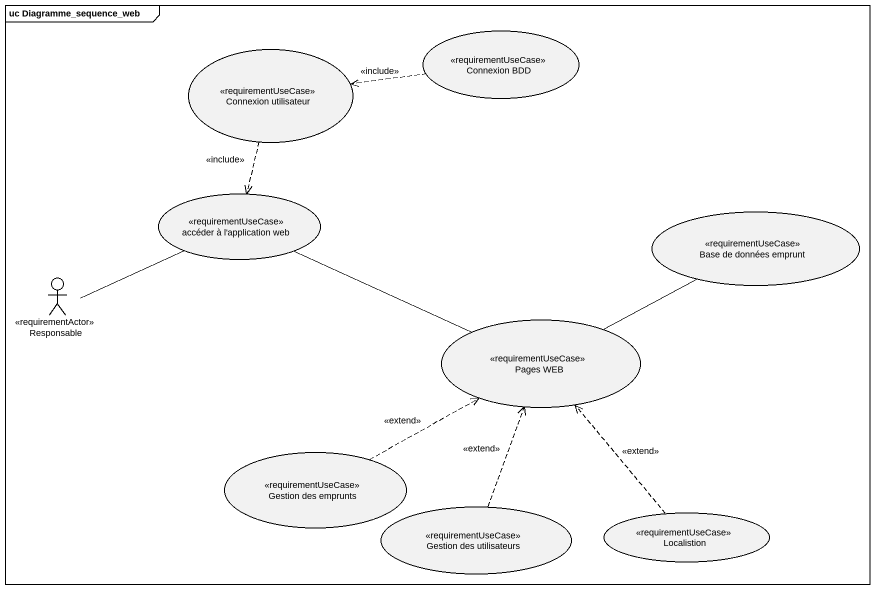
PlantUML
@startuml
mainframe uc Diagramme_sequence_web
usecase "Connexion utilisateur" as Connexion_utilisateur <<requirementUseCase>>
usecase "Connexion BDD" as Connexion_BDD <<requirementUseCase>>
usecase "accéder à l'application web" as accéder_à_l_application_web <<requirementUseCase>>
usecase "Base de données emprunt" as Base_de_données_emprunt <<requirementUseCase>>
actor Responsable <<requirementActor>>
usecase "Pages WEB" as Pages_WEB <<requirementUseCase>>
usecase "Gestion des emprunts" as Gestion_des_emprunts <<requirementUseCase>>
usecase "Gestion des utilisateurs" as Gestion_des_utilisateurs <<requirementUseCase>>
usecase Localistion <<requirementUseCase>>
Connexion_utilisateur ..> accéder_à_l_application_web : <<include>>
Connexion_BDD .left.> Connexion_utilisateur : <<include>>
accéder_à_l_application_web -right- Pages_WEB
Base_de_données_emprunt -left- Pages_WEB
Responsable -right- accéder_à_l_application_web
Gestion_des_emprunts .right.> Pages_WEB : <<extend>>
Gestion_des_utilisateurs .up.> Pages_WEB : <<extend>>
Localistion .up.> Pages_WEB : <<extend>>
@enduml
